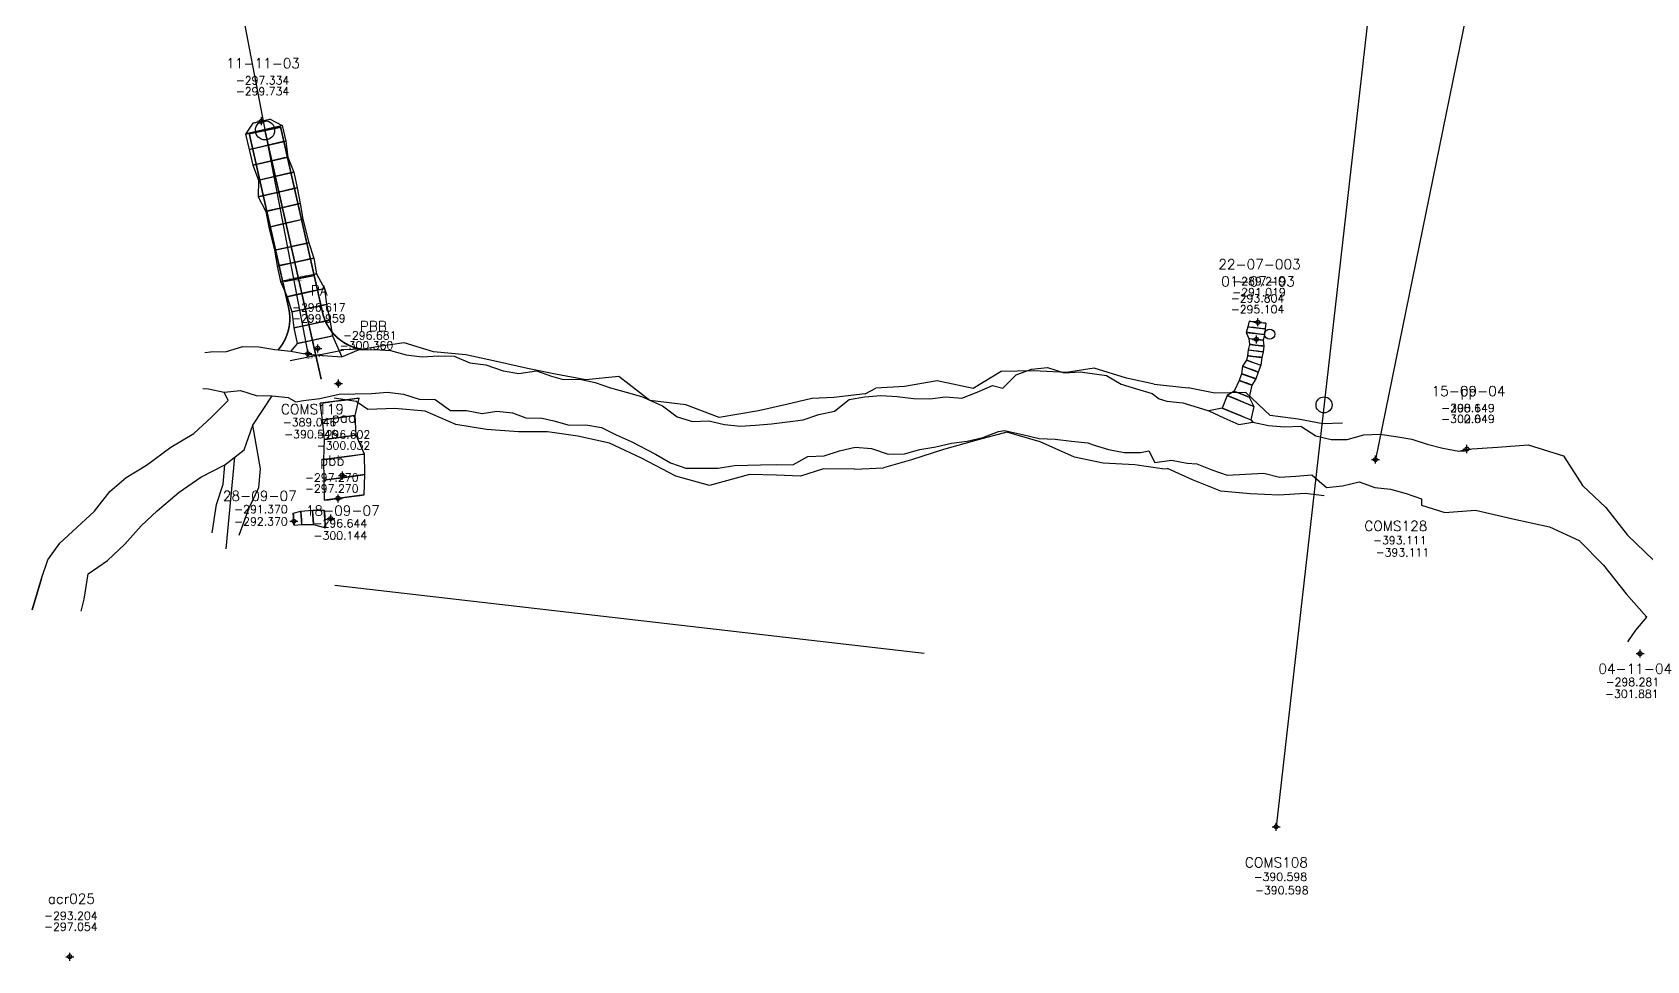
# Model space of a CAD drawing. Extents: x 9357 to 21428, y 9501 to 100038.
# Drawn here: x 12145.5 to 12347.2, y 9588.6 to 9704.6 of the extents above; entities that cross this region are included whole.
import ezdxf
from ezdxf.enums import TextEntityAlignment as Align

# ---------------------------------------------------------------- set-up
doc = ezdxf.new("R2010")
doc.units = 0
doc.header["$LTSCALE"] = 1.25
doc.header["$MEASUREMENT"] = 0
doc.header["$PDMODE"] = 34
doc.header["$PDSIZE"] = 0.5
doc.linetypes.add('CENTER', pattern=[2, 1.25, -0.25, 0.25, -0.25])
doc.linetypes.add('DASHED', pattern=[0.75, 0.5, -0.25])
doc.layers.get('0').update_dxf_attribs({"linetype": 'CONTINUOUS'})
for name, color, linetype in [('ABAJO', 7, 'CONTINUOUS'), ('ARRIBA', 7, 'CONTINUOUS'), ('CP-320-6266-SEC', 6, 'CONTINUOUS'), ('CP-320-6266-W-SCR', 7, 'CONTINUOUS'), ('F-320-6177-E-FIC', 7, 'CONTINUOUS'), ('F-320-6177-W-SCR', 7, 'CONTINUOUS'), ('PROY', 3, 'CONTINUOUS'), ('R-320-6146-SW--FIC', 7, 'CONTINUOUS'), ('RBM108', 7, 'CONTINUOUS'), ('RBM119', 5, 'CONTINUOUS'), ('RBM128', 7, 'CONTINUOUS'), ('reb-330-scr-14-09-05', 51, 'CONTINUOUS'), ('SEC', 7, 'CONTINUOUS'), ('XC-320-6381-FIC', 7, 'CONTINUOUS'), ('XC-320-6381-MED', 4, 'CONTINUOUS'), ('XC-320-6381-W-SCR', 7, 'CONTINUOUS'), ('XC-320-6381-W-SEC', 7, 'CONTINUOUS'), ('XC-330-6387-SW-SCR', 7, 'CONTINUOUS')]:
    doc.layers.add(name, color=color, linetype=linetype)
doc.styles.add('ROMAND', font='romand.shx')
doc.styles.add('ROMANS', font='romans')

# ---------------------------------------------------------------- blocks, each defined once
blk = doc.blocks.new('F2')
blk.add_point((0, 0))
at = {"style": 'ROMAND'}
for tag, height, p in [('NOMBRE', 1.25, (0.2, 6.62)), ('CIELO', 1, (0.14, 4.62)), ('PISO', 1, (0.14, 3.25))]:
    blk.add_attdef(tag, text='', height=height, dxfattribs=at).set_placement(p, align=Align.CENTER)
at = {"style": 'ROMANS', "flags": 1}
for tag, p in [('MINA', (-0.07, -3.26)), ('LOCALIZACION', (-0.07, -4.93)), ('ESTRUCTURA', (-0.07, -6.62)), ('NIVEL', (-0.07, -8.29)), ('OBRA', (-0.07, -10.12)), ('FECHA', (-0.07, -11.79)), ('ATRAS', (-0.07, -13.48)), ('TOPOGRAFO', (2.67, -15.3))]:
    blk.add_attdef(tag, text='', height=1.25, dxfattribs=at).set_placement(p, align=Align.CENTER)

msp = doc.modelspace()

# ---------------------------------------------------------------- linework, layer by layer
at = {"color": 1, "elevation": -296.66}
msp.add_lwpolyline([(12170.75, 9651.48), (12169.68, 9640.03)], dxfattribs=at)
at = {"color": 4}
msp.add_lwpolyline([(12256.94, 9626.99), (12183.29, 9635.48)], dxfattribs=at)
at = {"layer": 'ABAJO', "color": 4}
for points in [[(12182.02, 9646.12, -300.14), (12181.98, 9648.63, -300.11), (12181.93, 9651.2, -300.09), (12182, 9653.7, -300.06), (12181.76, 9656.15, -300.23), (12181.48, 9658.23, -300.3)], [(12186.97, 9646.79, -300.14), (12187.03, 9649.32, -300.11), (12186.99, 9651.89, -300.09), (12185.96, 9654.24, -300.06), (12185.83, 9656.7, -300.23), (12186.34, 9658.89, -300.3)], [(12178.11, 9644.49, -292.37), (12179.04, 9644.76, -293.06), (12180.5, 9644.87, -295.12), (12181.97, 9644.88, -296.48)], [(12178.22, 9643, -292.37), (12179.17, 9643.07, -293.06), (12180.64, 9643.07, -295.12), (12182.13, 9642.68, -296.48)]]:
    msp.add_polyline3d(points, dxfattribs=at)
at = {"layer": 'ARRIBA', "color": 4}
for points in [[(12182.02, 9646.12, -296.64), (12181.98, 9648.63, -296.41), (12181.93, 9651.2, -296.59), (12182, 9653.7, -296.16), (12181.76, 9656.15, -296.83), (12181.48, 9658.23, -296.8)], [(12186.97, 9646.79, -296.64), (12187.03, 9649.32, -296.41), (12186.99, 9651.89, -296.59), (12185.96, 9654.24, -296.16), (12185.83, 9656.7, -296.83), (12186.34, 9658.89, -296.8)], [(12178.11, 9644.49, -291.37), (12179.04, 9644.76, -291.46), (12180.5, 9644.87, -293.02), (12181.97, 9644.88, -294.18)], [(12178.22, 9643, -291.37), (12179.17, 9643.07, -291.46), (12180.64, 9643.07, -293.02), (12182.13, 9642.68, -294.18)]]:
    msp.add_polyline3d(points, dxfattribs=at)
at = {"layer": 'CP-320-6266-SEC'}
for points in [[(12297.54, 9668.48, -291.02), (12299.62, 9668.24, -291.02), (12299.62, 9668.24, -289.98), (12299.42, 9668.26, -289.45), (12298.84, 9668.33, -289.22), (12298.32, 9668.39, -289.22), (12297.75, 9668.46, -289.45), (12297.54, 9668.48, -289.98), (12297.54, 9668.48, -291.02)], [(12297.17, 9667.08, -292.71), (12299.46, 9666.81, -292.71), (12299.46, 9666.81, -291.61), (12299.23, 9666.84, -291.05), (12298.6, 9666.91, -290.81), (12298.03, 9666.98, -290.81), (12297.4, 9667.06, -291.05), (12297.17, 9667.08, -291.61), (12297.17, 9667.08, -292.71)], [(12297.36, 9667.78, -291.92), (12299.54, 9667.52, -291.92), (12299.54, 9667.52, -290.81), (12299.32, 9667.55, -290.26), (12298.72, 9667.62, -290.02), (12298.17, 9667.69, -290.02), (12297.57, 9667.76, -290.26), (12297.36, 9667.78, -290.81), (12297.36, 9667.78, -291.92)], [(12297.48, 9666.32, -293.51), (12299.27, 9666.11, -293.51), (12299.27, 9666.11, -292.41), (12299.09, 9666.13, -291.85), (12298.6, 9666.19, -291.61), (12298.15, 9666.24, -291.61), (12297.66, 9666.3, -291.85), (12297.48, 9666.32, -292.41), (12297.48, 9666.32, -293.51)], [(12297.33, 9664.17, -296), (12299.12, 9663.96, -296), (12299.12, 9663.96, -294.84), (12298.94, 9663.98, -294.25), (12298.45, 9664.04, -294), (12298, 9664.09, -294), (12297.51, 9664.15, -294.25), (12297.33, 9664.17, -294.84), (12297.33, 9664.17, -296)], [(12297.41, 9664.89, -295.1), (12299.3, 9664.66, -295.1), (12299.3, 9664.66, -294.29), (12299.11, 9664.68, -293.88), (12298.59, 9664.75, -293.7), (12298.12, 9664.8, -293.7), (12297.6, 9664.86, -293.88), (12297.41, 9664.89, -294.29), (12297.41, 9664.89, -295.1)], [(12297.6, 9665.59, -294.4), (12299.39, 9665.37, -294.4), (12299.39, 9665.37, -293.48), (12299.21, 9665.4, -293.01), (12298.72, 9665.45, -292.8), (12298.27, 9665.51, -292.8), (12297.78, 9665.57, -293.01), (12297.6, 9665.59, -293.48), (12297.6, 9665.59, -294.4)], [(12296.58, 9661.93, -297.21), (12298.37, 9661.29, -297.21), (12298.37, 9661.29, -295.35), (12298.19, 9661.35, -294.41), (12297.7, 9661.53, -294.01), (12297.25, 9661.69, -294.01), (12296.76, 9661.87, -294.41), (12296.58, 9661.93, -295.35), (12296.58, 9661.93, -297.21)], [(12296.7, 9662.85, -296.76), (12298.68, 9662.13, -296.76), (12298.68, 9662.13, -294.91), (12298.48, 9662.2, -293.97), (12297.94, 9662.4, -293.56), (12297.44, 9662.58, -293.56), (12296.9, 9662.77, -293.97), (12296.7, 9662.85, -294.91), (12296.7, 9662.85, -296.76)], [(12297.19, 9663.62, -296.32), (12298.98, 9662.98, -296.32), (12298.98, 9662.98, -294.75), (12298.8, 9663.04, -293.96), (12298.31, 9663.22, -293.62), (12297.86, 9663.38, -293.62), (12297.37, 9663.56, -293.96), (12297.19, 9663.62, -294.75), (12297.19, 9663.62, -296.32)], [(12296.28, 9661.09, -297.85), (12297.88, 9660.51, -297.85), (12297.88, 9660.51, -295.93), (12297.72, 9660.57, -294.96), (12297.28, 9660.73, -294.55), (12296.88, 9660.87, -294.55), (12296.44, 9661.03, -294.96), (12296.28, 9661.09, -295.93), (12296.28, 9661.09, -297.85)], [(12294.79, 9659.2, -300.69), (12298.12, 9657.83, -300.69), (12298.12, 9657.83, -298.66), (12297.78, 9657.96, -297.63), (12296.87, 9658.34, -297.19), (12296.04, 9658.69, -297.19), (12295.12, 9659.06, -297.63), (12294.79, 9659.2, -298.66), (12294.79, 9659.2, -300.69)], [(12295.67, 9659.75, -298.25), (12297.52, 9658.99, -298.25), (12297.52, 9658.99, -297.09), (12297.33, 9659.06, -296.5), (12296.82, 9659.27, -296.25), (12296.36, 9659.47, -296.25), (12295.85, 9659.68, -296.5), (12295.67, 9659.75, -297.09), (12295.67, 9659.75, -298.25)], [(12294.15, 9657.64, -301.46), (12297.75, 9656.15, -301.46), (12297.75, 9656.15, -299.43), (12297.39, 9656.3, -298.4), (12296.4, 9656.71, -297.96), (12295.5, 9657.08, -297.96), (12294.51, 9657.49, -298.4), (12294.15, 9657.64, -299.43), (12294.15, 9657.64, -301.46)]]:
    msp.add_polyline3d(points, dxfattribs=at)
msp.add_circle((12300.1, 9666.87), 0.633, dxfattribs=at)
at = {"layer": 'CP-320-6266-W-SCR'}
for points in [[(12297.54, 9668.48, -289.22), (12297.36, 9667.78, -290.02), (12297.17, 9667.08, -290.81), (12297.48, 9666.32, -291.61), (12297.6, 9665.59, -292.8), (12297.41, 9664.89, -293.7), (12297.33, 9664.17, -294)], [(12297.54, 9668.48, -291.02), (12297.36, 9667.78, -291.92), (12297.17, 9667.08, -292.71), (12297.48, 9666.32, -293.51), (12297.6, 9665.59, -294.4), (12297.41, 9664.89, -295.1), (12297.33, 9664.17, -296)], [(12299.62, 9668.24, -289.22), (12299.54, 9667.52, -290.02), (12299.46, 9666.81, -290.81), (12299.27, 9666.11, -291.61), (12299.39, 9665.37, -292.8), (12299.3, 9664.66, -293.7), (12299.12, 9663.96, -294)], [(12299.62, 9668.24, -291.02), (12299.54, 9667.52, -291.92), (12299.46, 9666.81, -292.71), (12299.27, 9666.11, -293.51), (12299.39, 9665.37, -294.4), (12299.3, 9664.66, -295.1), (12299.12, 9663.96, -296)], [(12297.33, 9664.17, -296), (12297.19, 9663.62, -296.32), (12296.7, 9662.85, -296.76), (12296.58, 9661.93, -297.21), (12296.28, 9661.09, -297.85)], [(12297.33, 9664.17, -294), (12297.19, 9663.62, -293.62), (12296.7, 9662.85, -293.56), (12296.58, 9661.93, -294.01), (12296.28, 9661.09, -294.55)], [(12299.12, 9663.96, -296), (12298.98, 9662.98, -296.32), (12298.68, 9662.13, -296.76), (12298.37, 9661.29, -297.21), (12297.88, 9660.51, -297.85)], [(12299.12, 9663.96, -294), (12298.98, 9662.98, -293.62), (12298.68, 9662.13, -293.56), (12298.37, 9661.29, -294.01), (12297.88, 9660.51, -294.55)], [(12296.28, 9661.09, -294.55), (12295.67, 9659.75, -296.25), (12294.79, 9659.2, -297.19), (12294.15, 9657.64, -297.96), (12292.51, 9657.27, -297.73)], [(12296.28, 9661.09, -297.85), (12295.67, 9659.75, -298.25), (12294.79, 9659.2, -300.69), (12294.15, 9657.64, -301.46), (12292.51, 9657.27, -301.53)], [(12297.88, 9660.51, -294.55), (12297.52, 9658.99, -296.25), (12298.12, 9657.83, -297.19), (12297.75, 9656.15, -297.96), (12298, 9655.87, -297.23)], [(12297.88, 9660.51, -297.85), (12297.52, 9658.99, -298.25), (12298.12, 9657.83, -300.69), (12297.75, 9656.15, -301.46), (12298, 9655.87, -301.43)]]:
    msp.add_polyline3d(points, dxfattribs=at)
at = {"layer": 'F-320-6177-W-SCR'}
for points in [[(12167.07, 9664.58, -300.81), (12167.77, 9664.64, -300.7), (12169.78, 9664.72, -300.67), (12171.82, 9665.31, -300.35), (12173.82, 9665.29, -300.22), (12175.81, 9664.97, -300.2), (12177.8, 9664.75, -300.17)], [(12167.07, 9664.58, -297.01), (12167.77, 9664.64, -297), (12169.78, 9664.72, -296.97), (12171.82, 9665.31, -296.95), (12173.82, 9665.29, -296.92), (12175.81, 9664.97, -296.7), (12177.8, 9664.75, -296.77)], [(12177.8, 9664.75, -300.17), (12177.8, 9664.75, -300.17), (12179.82, 9664.36, -299.93), (12181.81, 9664.22, -300.15)], [(12177.8, 9664.75, -296.77), (12177.8, 9664.75, -296.77), (12179.82, 9664.36, -296.63), (12181.81, 9664.22, -296.61)], [(12181.81, 9664.22, -296.61), (12184.19, 9664.05, -296.47), (12186.26, 9664.9, -296.69), (12188.27, 9664.95, -296.71), (12190.26, 9664.81, -296.93), (12192.23, 9664.27, -296.95), (12194.21, 9664.02, -296.78), (12196.23, 9664.18, -297), (12198.23, 9664.13, -296.82), (12200.18, 9663.29, -296.94), (12202.16, 9663.05, -297.06)], [(12181.81, 9664.22, -300.15), (12184.19, 9664.05, -300.17), (12186.26, 9664.9, -300.19), (12188.27, 9664.95, -300.21), (12190.26, 9664.81, -300.33), (12192.23, 9664.27, -300.35), (12194.21, 9664.02, -300.38), (12196.23, 9664.18, -300.3), (12198.23, 9664.13, -300.42), (12200.18, 9663.29, -300.54), (12202.16, 9663.05, -300.66)], [(12202.16, 9663.05, -300.66), (12204.32, 9662.27, -300.55), (12206.29, 9661.95, -300.53)], [(12202.16, 9663.05, -297.06), (12204.32, 9662.27, -296.55), (12206.29, 9661.95, -296.83)], [(12206.29, 9661.95, -296.83), (12208.48, 9662.27, -297.71), (12210.39, 9661.63, -296.59), (12211.83, 9661.2, -296.97), (12213.89, 9661.25, -297.06), (12215.84, 9660.81, -297.04), (12217.75, 9660.18, -297.12), (12219.68, 9659.64, -297.1), (12221.61, 9659.1, -297.08)], [(12206.29, 9661.95, -300.53), (12208.48, 9662.27, -300.71), (12210.39, 9661.63, -300.69), (12211.83, 9661.2, -300.67), (12213.89, 9661.25, -300.66), (12215.84, 9660.81, -300.64), (12217.75, 9660.18, -300.62), (12219.68, 9659.64, -300.6), (12221.61, 9659.1, -300.58)], [(12266.76, 9660.14, -301.19), (12268.41, 9661.77, -301.34), (12270.34, 9662.49, -301.29), (12272.33, 9662.71, -301.25), (12274.41, 9662.03, -301.3), (12276.41, 9662.15, -301.26)], [(12266.76, 9660.14, -296.89), (12268.41, 9661.77, -296.64), (12270.34, 9662.49, -296.79), (12272.33, 9662.71, -297.25), (12274.41, 9662.03, -296.9), (12276.41, 9662.15, -297.83)], [(12276.41, 9662.15, -297.83), (12279.72, 9661.69, -297.21), (12281.55, 9660.62, -297.25), (12283.48, 9660.04, -297.68), (12285.4, 9659.46, -297.61), (12286.29, 9658.78, -297.73), (12287.25, 9658.49, -297.84), (12289.25, 9658.3, -297.98), (12291.17, 9657.72, -298.11)], [(12276.41, 9662.15, -301.26), (12279.72, 9661.69, -301.31), (12281.55, 9660.62, -301.35), (12283.48, 9660.04, -301.48), (12285.4, 9659.46, -301.61), (12286.29, 9658.78, -301.63), (12287.25, 9658.49, -301.74), (12289.25, 9658.3, -301.68), (12291.17, 9657.72, -301.71)], [(12166.8, 9660.09, -297.01), (12167.5, 9660.05, -297), (12169.48, 9659.63, -296.97), (12171.5, 9659.82, -296.95), (12173.46, 9659.2, -296.92), (12175.47, 9659.18, -296.7), (12177.46, 9658.96, -296.77), (12178.42, 9658.41, -296.66)], [(12166.8, 9660.09, -300.81), (12167.5, 9660.05, -300.7), (12169.48, 9659.63, -300.67), (12171.5, 9659.82, -300.35), (12173.46, 9659.2, -300.22), (12175.47, 9659.18, -300.2), (12177.46, 9658.96, -300.17), (12178.42, 9658.41, -300.16)], [(12233.98, 9655.38, -297.53), (12235.86, 9655.51, -297.42), (12237.86, 9655.66, -297.59), (12239.84, 9655.91, -297.57), (12241.83, 9656.16, -297.35), (12243.76, 9656.81, -297.83), (12245.72, 9657.26, -297.71), (12247.55, 9658.7, -297.49), (12249.53, 9659.05, -297.67), (12251.52, 9659.2, -297.75), (12253.56, 9659.06, -297.42), (12255.6, 9658.81, -297.4), (12257.62, 9658.77, -297.68), (12259.61, 9659.02, -297.06), (12261.64, 9658.87, -297.34), (12263.56, 9659.62, -297.02), (12265.47, 9660.47, -296.4), (12266.76, 9660.14, -296.89)], [(12233.98, 9655.38, -300.63), (12235.86, 9655.51, -301.12), (12237.86, 9655.66, -301.19), (12239.84, 9655.91, -301.17), (12241.83, 9656.16, -301.05), (12243.76, 9656.81, -301.03), (12245.72, 9657.26, -301.01), (12247.55, 9658.7, -300.99), (12249.53, 9659.05, -300.87), (12251.52, 9659.2, -300.85), (12253.56, 9659.06, -300.82), (12255.6, 9658.81, -300.8), (12257.62, 9658.77, -300.68), (12259.61, 9659.02, -300.76), (12261.64, 9658.87, -300.74), (12263.56, 9659.62, -300.72), (12265.47, 9660.47, -300.7), (12266.76, 9660.14, -301.19)], [(12178.42, 9658.41, -296.66), (12179.4, 9658.58, -296.63), (12181.42, 9658.83, -296.61)], [(12178.42, 9658.41, -300.16), (12179.4, 9658.58, -299.93), (12181.42, 9658.83, -300.15)], [(12181.42, 9658.83, -296.61), (12183.85, 9659.36, -296.47), (12185.86, 9659.41, -296.69), (12187.87, 9659.47, -296.71), (12189.89, 9659.62, -296.93), (12191.87, 9659.38, -296.95), (12193.83, 9658.74, -296.78), (12195.83, 9658.69, -297), (12197.74, 9657.35, -296.82), (12199.74, 9657.31, -296.94), (12201.72, 9656.96, -297.06)], [(12181.42, 9658.83, -300.15), (12183.85, 9659.36, -300.17), (12185.86, 9659.41, -300.19), (12187.87, 9659.47, -300.21), (12189.89, 9659.62, -300.33), (12191.87, 9659.38, -300.35), (12193.83, 9658.74, -300.38), (12195.83, 9658.69, -300.3), (12197.74, 9657.35, -300.42), (12199.74, 9657.31, -300.54), (12201.72, 9656.96, -300.66)], [(12221.61, 9659.1, -300.58), (12224.25, 9657.93, -300.84), (12226.07, 9656.55, -300.72), (12228, 9655.96, -300.7), (12230.04, 9656.06, -300.67), (12231.99, 9655.58, -300.65), (12233.98, 9655.38, -300.63)], [(12221.61, 9659.1, -297.08), (12224.25, 9657.93, -296.94), (12226.07, 9656.55, -297.02), (12228, 9655.96, -296.9), (12230.04, 9656.06, -296.77), (12231.99, 9655.58, -297.05), (12233.98, 9655.38, -297.53)], [(12201.72, 9656.96, -300.66), (12203.52, 9657.23, -300.55), (12205.51, 9657.02, -300.53)], [(12201.72, 9656.96, -297.06), (12203.52, 9657.23, -296.55), (12205.51, 9657.02, -296.83)], [(12205.51, 9657.02, -300.53), (12207.16, 9656.41, -300.71), (12209.2, 9656.36, -300.69), (12210.66, 9656.03, -300.67), (12212.59, 9655.5, -300.66), (12214.65, 9655.54, -300.64), (12216.63, 9655.2, -300.62), (12218.47, 9654.28, -300.6), (12220.33, 9653.45, -300.58)], [(12205.51, 9657.02, -296.83), (12207.16, 9656.41, -297.71), (12209.2, 9656.36, -296.59), (12210.66, 9656.03, -296.97), (12212.59, 9655.5, -297.06), (12214.65, 9655.54, -297.04), (12216.63, 9655.2, -297.12), (12218.47, 9654.28, -297.1), (12220.33, 9653.45, -297.08)], [(12291.17, 9657.72, -298.11), (12292.51, 9657.27, -297.73), (12294.37, 9656.43, -297.03), (12296.23, 9655.6, -297.13)], [(12291.17, 9657.72, -301.71), (12292.51, 9657.27, -301.53), (12294.37, 9656.43, -301.43), (12296.23, 9655.6, -301.33)], [(12296.23, 9655.6, -297.13), (12298, 9655.87, -297.23), (12299.97, 9655.47, -297.27), (12301.96, 9655.28, -297.31), (12303.98, 9655.38, -297.45), (12305.87, 9654.18, -297.63)], [(12296.23, 9655.6, -301.33), (12298, 9655.87, -301.43), (12299.97, 9655.47, -301.47), (12301.96, 9655.28, -301.51), (12303.98, 9655.38, -301.55), (12305.87, 9654.18, -301.59)], [(12233.25, 9650.44, -300.63), (12236.49, 9650.55, -301.12), (12238.5, 9650.6, -301.19), (12240.52, 9650.55, -301.17), (12242.41, 9651.6, -301.05), (12244.42, 9651.65, -301.03), (12246.35, 9652.3, -301.01), (12248.31, 9652.75, -300.99), (12250.34, 9652.6, -300.87), (12252.45, 9651.86, -300.85), (12254.46, 9651.91, -300.82), (12256.41, 9652.46, -300.8), (12258.38, 9652.81, -300.68), (12260.34, 9653.26, -300.76), (12262.32, 9653.51, -300.74), (12264.28, 9653.96, -300.72), (12266.2, 9654.71, -300.7), (12266.98, 9654.85, -301.19)], [(12233.25, 9650.44, -297.53), (12236.49, 9650.55, -297.42), (12238.5, 9650.6, -297.59), (12240.52, 9650.55, -297.57), (12242.41, 9651.6, -297.35), (12244.42, 9651.65, -297.83), (12246.35, 9652.3, -297.71), (12248.31, 9652.75, -297.49), (12250.34, 9652.6, -297.67), (12252.45, 9651.86, -297.75), (12254.46, 9651.91, -297.42), (12256.41, 9652.46, -297.4), (12258.38, 9652.81, -297.68), (12260.34, 9653.26, -297.06), (12262.32, 9653.51, -297.34), (12264.28, 9653.96, -297.02), (12266.2, 9654.71, -296.4), (12266.98, 9654.85, -296.89)], [(12266.98, 9654.85, -301.19), (12269.23, 9654.32, -301.34), (12271.29, 9653.84, -301.29), (12273.31, 9653.76, -301.25), (12275.36, 9653.49, -301.3), (12277.39, 9653.31, -301.26)], [(12266.98, 9654.85, -296.89), (12269.23, 9654.32, -296.64), (12271.29, 9653.84, -296.79), (12273.31, 9653.76, -297.25), (12275.36, 9653.49, -296.9), (12277.39, 9653.31, -297.83)], [(12305.87, 9654.18, -297.63), (12307.78, 9653.69, -297.44), (12309.79, 9653.69, -297.58), (12311.86, 9654.29, -297.72), (12313.88, 9654.39, -298.06), (12315.86, 9654.09, -297.4)], [(12305.87, 9654.18, -301.49), (12307.78, 9653.69, -301.64), (12309.79, 9653.69, -301.78), (12311.86, 9654.29, -301.82), (12313.88, 9654.39, -301.86), (12315.86, 9654.09, -301.9)], [(12315.86, 9654.09, -297.4), (12317.85, 9653.75, -297.14), (12319.79, 9653.14, -297.87), (12321.75, 9652.64, -297.6), (12323.72, 9652.23, -298.23), (12324.72, 9652.5, -298.16)], [(12315.86, 9654.09, -301.9), (12317.85, 9653.75, -301.04), (12319.79, 9653.14, -301.77), (12321.75, 9652.64, -301.5), (12323.72, 9652.23, -302.13), (12324.72, 9652.5, -302.06)], [(12220.33, 9653.45, -300.58), (12223.36, 9651.89, -300.84), (12225.22, 9650.81, -300.72), (12227.14, 9650.12, -300.7), (12229.17, 9650.13, -300.67), (12231.19, 9650.13, -300.65), (12233.25, 9650.44, -300.63)], [(12220.33, 9653.45, -297.08), (12223.36, 9651.89, -296.94), (12225.22, 9650.81, -297.02), (12227.14, 9650.12, -296.9), (12229.17, 9650.13, -296.77), (12231.19, 9650.13, -297.05), (12233.25, 9650.44, -297.53)], [(12277.39, 9653.31, -297.83), (12278.03, 9653.05, -297.21), (12279.96, 9652.47, -297.25), (12281.92, 9652.09, -297.68), (12283.96, 9652.1, -297.61), (12285.02, 9652.3, -297.73), (12285.75, 9650.83, -297.84), (12287.85, 9651.13, -297.98), (12289.81, 9650.75, -298.11)], [(12277.39, 9653.31, -301.26), (12278.03, 9653.05, -301.31), (12279.96, 9652.47, -301.35), (12281.92, 9652.09, -301.48), (12283.96, 9652.1, -301.61), (12285.02, 9652.3, -301.63), (12285.75, 9650.83, -301.74), (12287.85, 9651.13, -301.68), (12289.81, 9650.75, -301.71)], [(12324.74, 9652.52, -298.15), (12328.58, 9652.77, -298.54), (12332.39, 9653.04, -298.13), (12336.8, 9651.67, -298.01), (12339.19, 9647.95, -297.99), (12342.09, 9645.23, -298.08), (12344.81, 9641.76, -298.56), (12348.04, 9638.65, -297.74), (12350.97, 9636.16, -298.63)], [(12324.74, 9652.52, -302.05), (12328.58, 9652.77, -302.04), (12332.39, 9653.04, -302.03), (12336.8, 9651.67, -302.01), (12339.19, 9647.95, -301.79), (12342.09, 9645.23, -301.78), (12344.81, 9641.76, -301.66), (12348.04, 9638.65, -301.74), (12350.97, 9636.16, -301.83)], [(12289.81, 9650.75, -298.11), (12290.99, 9650.65, -297.73), (12292.87, 9649.91, -297.03), (12294.77, 9649.26, -297.13)], [(12289.81, 9650.75, -301.71), (12290.99, 9650.65, -301.53), (12292.87, 9649.91, -301.43), (12294.77, 9649.26, -301.33)], [(12294.77, 9649.26, -301.33), (12299.37, 9649.5, -301.47), (12301.33, 9649.01, -301.51), (12303.35, 9649.11, -301.55), (12305.38, 9649.31, -301.59)], [(12294.77, 9649.26, -297.13), (12299.37, 9649.5, -297.27), (12301.33, 9649.01, -297.31), (12303.35, 9649.11, -297.45), (12305.38, 9649.31, -297.63)], [(12305.38, 9649.31, -297.63), (12307.19, 9647.72, -297.44), (12309.22, 9647.92, -297.58), (12311.28, 9648.42, -297.72), (12313.22, 9647.72, -298.06), (12315.21, 9647.52, -297.4)], [(12305.38, 9649.31, -301.49), (12307.19, 9647.72, -301.64), (12309.22, 9647.92, -301.78), (12311.28, 9648.42, -301.82), (12313.22, 9647.72, -301.86), (12315.21, 9647.52, -301.9)], [(12315.21, 9647.52, -297.4), (12315.21, 9647.52, -297.4), (12317.14, 9646.98, -297.14), (12319.08, 9646.28, -297.87), (12319.09, 9645.51, -298.15)], [(12315.21, 9647.52, -301.9), (12315.21, 9647.52, -301.9), (12317.14, 9646.98, -302.14), (12319.08, 9646.28, -302.17), (12319.09, 9645.51, -302.05)], [(12319.09, 9645.51, -298.15), (12321.99, 9644.59, -298.54), (12325.8, 9644.86, -298.13), (12330.47, 9643.8, -298.01), (12335.05, 9642.81, -297.99), (12338.77, 9641.1, -298.08), (12341.8, 9638.02, -298.56), (12344.65, 9634.44, -297.74), (12347.21, 9631.49, -298.63)], [(12319.09, 9645.51, -302.05), (12321.99, 9644.59, -302.04), (12325.8, 9644.86, -302.03), (12330.47, 9643.8, -302.01), (12335.05, 9642.81, -301.79), (12338.77, 9641.1, -301.78), (12341.8, 9638.02, -301.66), (12344.65, 9634.44, -301.74), (12347.21, 9631.49, -301.83)], [(12344.85, 9628.41, -301.88), (12345.83, 9629.87, -301.96), (12347.21, 9631.49, -301.83), (12347.03, 9631.69, -302.14)], [(12344.85, 9628.41, -298.28), (12345.83, 9629.87, -298.26), (12347.21, 9631.49, -298.63), (12347.21, 9631.49, -298.63)]]:
    msp.add_polyline3d(points, dxfattribs=at)
at = {"layer": 'PROY', "color": 3, "linetype": 'DASHED', "const_width": 0.2, "elevation": -389.05}
msp.add_lwpolyline([(12172.61, 9691.92), (12176.53, 9692.73)], dxfattribs=at)
at = {"layer": 'PROY', "color": 1, "linetype": 'CENTER', "const_width": 0.2, "elevation": -296.61}
msp.add_lwpolyline([(12181.6, 9661.23), (12174.57, 9692.31)], dxfattribs=at)
at = {"layer": 'PROY', "linetype": 'DASHED', "const_width": 0.2, "elevation": -296.61}
for points in [[(12181.72, 9669.77), (12176.52, 9692.75)], [(12177.55, 9670.06), (12172.62, 9691.87)]]:
    msp.add_lwpolyline(points, dxfattribs=at)
at = {"layer": 'PROY', "linetype": 'DASHED', "const_width": 0.2}
for points in [[(12176.21, 9664.89, 0.234765), (12177.55, 9670.06, 0.234765)], [(12181.72, 9669.77, 0.321647), (12186.8, 9664.96)]]:
    msp.add_lwpolyline(points, format="xyb", dxfattribs=at)
at = {"layer": 'PROY', "color": 1}
msp.add_circle((12174.58, 9692.33, -389.05), 1.2, dxfattribs=at)
at = {"layer": 'PROY'}
msp.add_circle((12306.89, 9658.03, -390.6), 1, dxfattribs=at)
at = {"layer": 'R-320-6146-SW--FIC'}
msp.add_polyline3d([(12315.86, 9654.09, -301.9), (12317.85, 9653.75, -302.14), (12319.79, 9653.14, -302.17), (12321.75, 9652.64, -302.2), (12323.72, 9652.23, -302.13), (12324.57, 9652.31, -302.1)], dxfattribs=at)
at = {"layer": 'RBM108'}
msp.add_polyline3d([(12325.92, 9825.46, -10.4), (12300.91, 9605.32, -390.6)], dxfattribs=at)
at = {"layer": 'RBM119'}
msp.add_polyline3d([(12157.45, 9781.56, -10.04), (12179.93, 9664.45, -389.05)], dxfattribs=at)
at = {"layer": 'RBM128'}
msp.add_polyline3d([(12344.44, 9803.73, -10.43), (12313.32, 9651.2, -393.11)], dxfattribs=at)
at = {"layer": 'reb-330-scr-14-09-05', "elevation": -301.47}
msp.add_lwpolyline([(12249.57, 9659.41), (12250.9, 9660.1)], dxfattribs=at)
at = {"layer": 'reb-330-scr-14-09-05'}
for points in [[(12249.57, 9659.41, -297.77), (12245.63, 9658.96, -297.49), (12242.88, 9658.84, -296.14), (12239.74, 9658.08, -293.88), (12236.24, 9657.27, -293.81), (12231.33, 9656.45, -294.22), (12227.17, 9658.05, -295.53), (12222.65, 9658.6, -296.65), (12218.79, 9661.57, -297.26), (12214.66, 9661.15, -297.08), (12210.88, 9661.89, -296.71), (12207.36, 9662.59, -296.84), (12203.48, 9663.45, -296.96), (12199.65, 9664.3, -296.98), (12195.64, 9664.67, -296.8), (12191.95, 9665.8, -296.73), (12188.56, 9665.27, -296.86), (12186.9, 9665, -296.83), (12184.06, 9664.9, -296.68)], [(12249.57, 9659.41, -301.47), (12245.63, 9658.96, -301.39), (12242.88, 9658.84, -301.34), (12239.74, 9658.08, -301.28), (12236.24, 9657.27, -301.21), (12231.33, 9656.45, -301.02), (12227.17, 9658.05, -300.93), (12222.65, 9658.6, -301.15), (12218.79, 9661.57, -301.06), (12214.66, 9661.15, -300.88), (12210.88, 9661.89, -300.81), (12207.36, 9662.59, -300.94), (12203.48, 9663.45, -300.86), (12199.65, 9664.3, -300.78), (12195.64, 9664.67, -300.7), (12191.95, 9665.8, -300.63), (12188.56, 9665.27, -300.56), (12186.9, 9665, -300.33), (12184.06, 9664.9, -300.28)], [(12285.67, 9660.6, -297.65), (12282.22, 9661.38, -297.81), (12278.18, 9662.6, -297.57), (12274.72, 9662.07, -297.14), (12270.58, 9662.28, -296.8), (12266.54, 9662.2, -297.16), (12263.06, 9660.06, -297.52), (12258.55, 9661.03, -297.57), (12254.47, 9660.34, -297.63), (12250.9, 9660.1, -297.6)], [(12285.67, 9660.6, -301.85), (12282.22, 9661.38, -301.81), (12278.18, 9662.6, -301.67), (12274.72, 9662.07, -301.64), (12270.58, 9662.28, -301.6), (12266.54, 9662.2, -301.06), (12263.06, 9660.06, -301.52), (12258.55, 9661.03, -301.57), (12254.47, 9660.34, -301.53), (12250.9, 9660.1, -301.5)], [(12249.57, 9659.41, -297.77), (12250.9, 9660.1, -297.6)], [(12285.67, 9660.6, -301.85), (12289.91, 9660.15, -301.94)], [(12285.67, 9660.6, -297.65), (12289.91, 9660.15, -298.04)], [(12309.22, 9655.76, -297.79), (12306.74, 9655.66, -297.59), (12303.67, 9656.24, -297.5), (12300.17, 9656.72, -297.41), (12297.12, 9659.56, -297.72), (12293.23, 9659.51, -298.13), (12289.91, 9660.15, -298.04)], [(12309.22, 9655.76, -301.79), (12306.74, 9655.66, -301.79), (12303.67, 9656.24, -301.8), (12300.17, 9656.72, -301.71), (12297.12, 9659.56, -301.72), (12293.23, 9659.51, -302.23), (12289.91, 9660.15, -301.94)], [(12248.22, 9650, -297.77), (12244.36, 9650.05, -297.49), (12241.5, 9649.14, -296.14), (12238.49, 9649.27, -293.88), (12235.11, 9649.35, -293.81), (12230.12, 9647.94, -294.22), (12225.9, 9649.14, -295.53), (12221.62, 9651.37, -296.65), (12217.61, 9653.26, -297.26), (12213.66, 9654.12, -297.08), (12209.85, 9654.66, -296.71), (12206.23, 9654.67, -296.84), (12202.26, 9654.94, -296.96), (12198.41, 9655.59, -296.98), (12194.58, 9657.24, -296.8), (12190.78, 9657.58, -296.73), (12187.44, 9657.45, -296.86), (12185.97, 9658.47, -296.83), (12183.2, 9658.87, -296.68)], [(12248.22, 9650, -301.47), (12244.36, 9650.05, -301.39), (12241.5, 9649.14, -301.34), (12238.49, 9649.27, -301.28), (12235.11, 9649.35, -301.21), (12230.12, 9647.94, -301.02), (12225.9, 9649.14, -300.93), (12221.62, 9651.37, -301.15), (12217.61, 9653.26, -301.06), (12213.66, 9654.12, -300.88), (12209.85, 9654.66, -300.81), (12206.23, 9654.67, -300.94), (12202.26, 9654.94, -300.86), (12198.41, 9655.59, -300.78), (12194.58, 9657.24, -300.7), (12190.78, 9657.58, -300.63), (12187.44, 9657.45, -300.56), (12185.97, 9658.47, -300.33), (12183.2, 9658.87, -300.28)], [(12286.68, 9650.05, -297.65), (12283.25, 9650.53, -297.81), (12279.31, 9650.75, -297.57), (12275.72, 9651.52, -297.14), (12271.42, 9653.42, -296.8), (12267.26, 9654.63, -297.16), (12263.66, 9653.68, -297.52), (12259.36, 9652.47, -297.57), (12255.34, 9651.18, -297.63), (12251.85, 9650.15, -297.6)], [(12286.68, 9650.05, -301.85), (12283.25, 9650.53, -301.81), (12279.31, 9650.75, -301.67), (12275.72, 9651.52, -301.64), (12271.42, 9653.42, -301.6), (12267.26, 9654.63, -301.06), (12263.66, 9653.68, -301.52), (12259.36, 9652.47, -301.57), (12255.34, 9651.18, -301.53), (12251.85, 9650.15, -301.5)], [(12248.22, 9650, -301.47), (12251.85, 9650.15, -301.5)], [(12248.22, 9650, -297.77), (12251.85, 9650.15, -297.6)], [(12286.68, 9650.05, -301.85), (12287.34, 9650.07, -301.94)], [(12286.68, 9650.05, -297.65), (12287.34, 9650.07, -298.04)], [(12306.9, 9646.65, -297.79), (12304.52, 9646.94, -297.59), (12301.25, 9646.74, -297.5), (12297.68, 9646.93, -297.41), (12293.99, 9647.25, -297.72), (12290.47, 9648.66, -298.13), (12287.34, 9650.07, -298.04)], [(12306.9, 9646.65, -301.79), (12304.52, 9646.94, -301.79), (12301.25, 9646.74, -301.8), (12297.68, 9646.93, -301.71), (12293.99, 9647.25, -301.72), (12290.47, 9648.66, -302.23), (12287.34, 9650.07, -301.94)]]:
    msp.add_polyline3d(points, dxfattribs=at)
at = {"layer": 'SEC', "color": 4}
for points in [[(12186.34, 9658.89, -300.3), (12181.48, 9658.23, -300.3), (12181.48, 9658.23, -298.27), (12181.97, 9658.3, -297.25), (12183.3, 9658.48, -296.8), (12184.52, 9658.64, -296.8), (12185.85, 9658.83, -297.25), (12186.34, 9658.89, -298.27), (12186.34, 9658.89, -300.3)], [(12185.83, 9656.7, -300.23), (12181.76, 9656.15, -300.23), (12181.76, 9656.15, -298.26), (12182.17, 9656.21, -297.26), (12183.29, 9656.36, -296.83), (12184.3, 9656.5, -296.83), (12185.42, 9656.65, -297.26), (12185.83, 9656.7, -298.26), (12185.83, 9656.7, -300.23)], [(12185.96, 9654.24, -300.06), (12182, 9653.7, -300.06), (12182, 9653.7, -297.79), (12182.39, 9653.75, -296.65), (12183.48, 9653.9, -296.16), (12184.47, 9654.04, -296.16), (12185.56, 9654.19, -296.65), (12185.96, 9654.24, -297.79), (12185.96, 9654.24, -300.06)], [(12186.99, 9651.89, -300.09), (12181.93, 9651.2, -300.09), (12181.93, 9651.2, -298.06), (12182.44, 9651.27, -297.03), (12183.83, 9651.46, -296.59), (12185.09, 9651.63, -296.59), (12186.48, 9651.82, -297.03), (12186.99, 9651.89, -298.06), (12186.99, 9651.89, -300.09)], [(12187.03, 9649.32, -300.11), (12181.98, 9648.63, -300.11), (12181.98, 9648.63, -297.97), (12182.48, 9648.7, -296.88), (12183.87, 9648.89, -296.41), (12185.14, 9649.06, -296.41), (12186.53, 9649.25, -296.88), (12187.03, 9649.32, -297.97), (12187.03, 9649.32, -300.11)], [(12186.97, 9646.79, -300.14), (12182.02, 9646.12, -300.14), (12182.02, 9646.12, -298.11), (12182.51, 9646.19, -297.08), (12183.88, 9646.37, -296.64), (12185.11, 9646.54, -296.64), (12186.48, 9646.73, -297.08), (12186.97, 9646.79, -298.11), (12186.97, 9646.79, -300.14)], [(12178.22, 9643, -292.37), (12178.11, 9644.49, -292.37), (12178.11, 9644.49, -291.79), (12178.12, 9644.34, -291.5), (12178.15, 9643.93, -291.37), (12178.18, 9643.56, -291.37), (12178.21, 9643.15, -291.5), (12178.22, 9643, -291.79), (12178.22, 9643, -292.37)], [(12179.17, 9643.07, -293.06), (12179.04, 9644.76, -293.06), (12179.04, 9644.76, -292.13), (12179.06, 9644.59, -291.66), (12179.09, 9644.13, -291.46), (12179.12, 9643.7, -291.46), (12179.15, 9643.24, -291.66), (12179.17, 9643.07, -292.13), (12179.17, 9643.07, -293.06)], [(12180.64, 9643.07, -295.12), (12180.5, 9644.87, -295.12), (12180.5, 9644.87, -293.9), (12180.52, 9644.69, -293.28), (12180.55, 9644.2, -293.02), (12180.59, 9643.75, -293.02), (12180.62, 9643.25, -293.28), (12180.64, 9643.07, -293.9), (12180.64, 9643.07, -295.12)], [(12182.13, 9642.68, -296.48), (12181.97, 9644.88, -296.48), (12181.97, 9644.88, -295.15), (12181.99, 9644.66, -294.47), (12182.03, 9644.05, -294.18), (12182.07, 9643.51, -294.18), (12182.12, 9642.9, -294.47), (12182.13, 9642.68, -295.15), (12182.13, 9642.68, -296.48)]]:
    msp.add_polyline3d(points, dxfattribs=at)
at = {"layer": 'XC-320-6381-MED'}
for points in [[(12177.03, 9673.46), (12180.7, 9674.19)], [(12177.73, 9663.57), (12184.43, 9664.9)]]:
    msp.add_lwpolyline(points, dxfattribs=at)
at = {"layer": 'XC-320-6381-W-SCR'}
for points in [[(12173.05, 9693.22, -297.33), (12172.13, 9691.87, -296.41), (12172.58, 9689.93, -296.37), (12173.04, 9687.98, -296.22), (12173.78, 9686.1, -295.98), (12173.74, 9684.04, -295.84), (12174.68, 9682.2, -296.49), (12175.04, 9680.23, -296.55), (12175.77, 9677.36, -296.19)], [(12173.05, 9693.22, -299.73), (12172.13, 9691.87, -299.81), (12172.58, 9689.93, -299.77), (12173.04, 9687.98, -299.72), (12173.78, 9686.1, -299.68), (12173.74, 9684.04, -299.84), (12174.68, 9682.2, -299.79), (12175.04, 9680.23, -299.85), (12175.77, 9677.36, -299.69)], [(12175.2, 9693.71, -297.33), (12176.71, 9692.93, -296.41), (12177.16, 9690.99, -296.37), (12177.42, 9688.99, -296.22), (12178.16, 9687.11, -295.98), (12178.61, 9685.17, -295.84), (12178.97, 9683.19, -296.49), (12179.32, 9681.22, -296.55), (12180.07, 9678.28, -296.19)], [(12175.2, 9693.71, -299.73), (12176.71, 9692.93, -299.81), (12177.16, 9690.99, -299.77), (12177.42, 9688.99, -299.72), (12178.16, 9687.11, -299.68), (12178.61, 9685.17, -299.84), (12178.97, 9683.19, -299.79), (12179.32, 9681.22, -299.85), (12180.07, 9678.28, -299.69)], [(12180.07, 9678.28, -299.69), (12180.69, 9676.37, -299.63), (12181.01, 9674.39, -299.58), (12182.02, 9672.56, -299.73), (12182.24, 9670.57, -299.47), (12182.66, 9668.61, -299.52), (12182.99, 9666.64, -299.66)], [(12180.07, 9678.28, -296.19), (12180.69, 9676.37, -296.13), (12181.01, 9674.39, -296.08), (12182.02, 9672.56, -296.23), (12182.24, 9670.57, -295.87), (12182.66, 9668.61, -296.02), (12182.99, 9666.64, -296.16)], [(12175.77, 9677.36, -296.19), (12176.09, 9675.38, -296.13), (12176.51, 9673.43, -296.08), (12177.33, 9671.55, -296.23), (12177.94, 9669.64, -295.87), (12178.17, 9667.65, -296.02), (12178.59, 9665.69, -296.16)], [(12175.77, 9677.36, -299.69), (12176.09, 9675.38, -299.63), (12176.51, 9673.43, -299.58), (12177.33, 9671.55, -299.73), (12177.94, 9669.64, -299.47), (12178.17, 9667.65, -299.52), (12178.59, 9665.69, -299.66)], [(12182.99, 9666.64, -299.66), (12184.19, 9664.05, -300.17)], [(12182.99, 9666.64, -296.16), (12184.19, 9664.05, -296.47)], [(12178.59, 9665.69, -296.16), (12177.8, 9664.75, -296.77)], [(12178.59, 9665.69, -299.66), (12177.8, 9664.75, -300.17)]]:
    msp.add_polyline3d(points, dxfattribs=at)
at = {"layer": 'XC-320-6381-W-SEC'}
for points in [[(12172.13, 9691.87, -299.81), (12176.71, 9692.93, -299.81), (12176.71, 9692.93, -297.84), (12176.25, 9692.83, -296.84), (12174.99, 9692.54, -296.41), (12173.85, 9692.27, -296.41), (12172.59, 9691.98, -296.84), (12172.13, 9691.87, -297.84), (12172.13, 9691.87, -299.81)], [(12173.05, 9693.22, -299.73), (12175.2, 9693.71, -299.73), (12175.2, 9693.71, -298.34), (12174.98, 9693.66, -297.64), (12174.39, 9693.53, -297.33), (12173.86, 9693.4, -297.33), (12173.27, 9693.27, -297.64), (12173.05, 9693.22, -298.34), (12173.05, 9693.22, -299.73)], [(12172.58, 9689.93, -299.77), (12177.16, 9690.99, -299.77), (12177.16, 9690.99, -297.79), (12176.71, 9690.88, -296.79), (12175.45, 9690.59, -296.37), (12174.3, 9690.32, -296.37), (12173.04, 9690.03, -296.79), (12172.58, 9689.93, -297.79), (12172.58, 9689.93, -299.77)], [(12173.04, 9687.98, -299.72), (12177.42, 9688.99, -299.72), (12177.42, 9688.99, -297.69), (12176.98, 9688.89, -296.66), (12175.78, 9688.61, -296.22), (12174.68, 9688.36, -296.22), (12173.47, 9688.08, -296.66), (12173.04, 9687.98, -297.69), (12173.04, 9687.98, -299.72)], [(12173.78, 9686.1, -299.68), (12178.16, 9687.11, -299.68), (12178.16, 9687.11, -297.53), (12177.72, 9687.01, -296.45), (12176.52, 9686.73, -295.98), (12175.42, 9686.48, -295.98), (12174.22, 9686.2, -296.45), (12173.78, 9686.1, -297.53), (12173.78, 9686.1, -299.68)], [(12173.74, 9684.04, -299.84), (12178.61, 9685.17, -299.84), (12178.61, 9685.17, -297.52), (12178.13, 9685.05, -296.34), (12176.79, 9684.74, -295.84), (12175.57, 9684.46, -295.84), (12174.23, 9684.15, -296.34), (12173.74, 9684.04, -297.52), (12173.74, 9684.04, -299.84)], [(12174.68, 9682.2, -299.79), (12178.97, 9683.19, -299.79), (12178.97, 9683.19, -297.88), (12178.54, 9683.1, -296.91), (12177.36, 9682.82, -296.49), (12176.29, 9682.57, -296.49), (12175.11, 9682.3, -296.91), (12174.68, 9682.2, -297.88), (12174.68, 9682.2, -299.79)], [(12175.04, 9680.23, -299.85), (12179.32, 9681.22, -299.85), (12179.32, 9681.22, -297.93), (12178.89, 9681.12, -296.96), (12177.71, 9680.85, -296.55), (12176.64, 9680.6, -296.55), (12175.46, 9680.33, -296.96), (12175.04, 9680.23, -297.93), (12175.04, 9680.23, -299.85)], [(12175.77, 9677.36, -299.69), (12180.07, 9678.28, -299.69), (12180.07, 9678.28, -297.66), (12179.64, 9678.19, -296.63), (12178.46, 9677.93, -296.19), (12177.38, 9677.7, -296.19), (12176.2, 9677.45, -296.63), (12175.77, 9677.36, -297.66), (12175.77, 9677.36, -299.69)], [(12176.09, 9675.38, -299.63), (12180.69, 9676.37, -299.63), (12180.69, 9676.37, -297.6), (12180.23, 9676.27, -296.58), (12178.97, 9676, -296.13), (12177.82, 9675.75, -296.13), (12176.55, 9675.48, -296.58), (12176.09, 9675.38, -297.6), (12176.09, 9675.38, -299.63)], [(12176.51, 9673.43, -299.58), (12181.01, 9674.39, -299.58), (12181.01, 9674.39, -297.55), (12180.56, 9674.3, -296.52), (12179.33, 9674.03, -296.08), (12178.2, 9673.79, -296.08), (12176.96, 9673.52, -296.52), (12176.51, 9673.43, -297.55), (12176.51, 9673.43, -299.58)], [(12177.33, 9671.55, -299.73), (12182.02, 9672.56, -299.73), (12182.02, 9672.56, -297.7), (12181.55, 9672.46, -296.67), (12180.26, 9672.19, -296.23), (12179.09, 9671.93, -296.23), (12177.8, 9671.66, -296.67), (12177.33, 9671.55, -297.7), (12177.33, 9671.55, -299.73)], [(12177.94, 9669.64, -299.47), (12182.24, 9670.57, -299.47), (12182.24, 9670.57, -297.38), (12181.81, 9670.48, -296.33), (12180.63, 9670.22, -295.87), (12179.56, 9669.99, -295.87), (12178.37, 9669.74, -296.33), (12177.94, 9669.64, -297.38), (12177.94, 9669.64, -299.47)], [(12178.17, 9667.65, -299.52), (12182.66, 9668.61, -299.52), (12182.66, 9668.61, -297.49), (12182.22, 9668.52, -296.46), (12180.98, 9668.25, -296.02), (12179.85, 9668.01, -296.02), (12178.62, 9667.74, -296.46), (12178.17, 9667.65, -297.49), (12178.17, 9667.65, -299.52)], [(12178.59, 9665.69, -299.66), (12182.99, 9666.64, -299.66), (12182.99, 9666.64, -297.63), (12182.55, 9666.54, -296.6), (12181.34, 9666.28, -296.16), (12180.24, 9666.05, -296.16), (12179.03, 9665.79, -296.6), (12178.59, 9665.69, -297.63), (12178.59, 9665.69, -299.66)]]:
    msp.add_polyline3d(points, dxfattribs=at)
at = {"layer": 'XC-330-6387-SW-SCR'}
for points in [[(12159.78, 9650.5, -295.67), (12159.78, 9650.5, -295.67), (12162.81, 9652.74, -295.85), (12165.67, 9654.46, -296.21), (12167.87, 9656.51, -296.06), (12169.96, 9658.6, -296.61), (12169.48, 9659.63, -296.97)], [(12159.78, 9650.5, -299.67), (12159.78, 9650.5, -299.67), (12162.81, 9652.74, -299.85), (12165.67, 9654.46, -299.81), (12167.87, 9656.51, -299.76), (12169.96, 9658.6, -299.81), (12169.48, 9659.63, -300.67)], [(12163.31, 9646.68, -299.67), (12163.83, 9647.13, -299.69), (12166.54, 9648.99, -299.85), (12169.55, 9650.56, -299.81), (12171.96, 9652.4, -299.76), (12173.06, 9655.48, -299.81), (12175.47, 9659.18, -300.2)], [(12163.31, 9646.68, -295.67), (12163.83, 9647.13, -295.59), (12166.54, 9648.99, -295.85), (12169.55, 9650.56, -296.21), (12171.96, 9652.4, -296.06), (12173.06, 9655.48, -296.61), (12175.47, 9659.18, -296.7)], [(12171.36, 9641.75, -296.97), (12172.58, 9645.19, -296.34), (12173.82, 9647.71, -296.15), (12174.03, 9650.06, -296.36), (12173.06, 9655.48, -296.61)], [(12171.36, 9641.75, -300.27), (12172.58, 9645.19, -300.34), (12173.82, 9647.71, -300.25), (12174.03, 9650.06, -300.16), (12173.06, 9655.48, -299.81)], [(12146.67, 9636.33, -295.22), (12147.43, 9638.67, -295.06), (12148.95, 9640.76, -295.25), (12151.08, 9642.73, -295.25), (12153.28, 9644.76, -295.26), (12155.17, 9647.19, -295.27), (12157.24, 9648.97, -295.97), (12159.78, 9650.5, -295.67)], [(12146.67, 9636.33, -298.61), (12147.43, 9638.67, -298.86), (12148.95, 9640.76, -299.15), (12151.08, 9642.73, -299.35), (12153.28, 9644.76, -299.56), (12155.17, 9647.19, -299.57), (12157.24, 9648.97, -299.57), (12159.78, 9650.5, -299.67)], [(12167.97, 9642.06, -300.27), (12168.5, 9645.57, -300.34), (12169.34, 9648.12, -300.25), (12169.55, 9650.56, -299.81)], [(12167.97, 9642.06, -296.97), (12168.5, 9645.57, -296.34), (12169.34, 9648.12, -296.15), (12169.55, 9650.56, -296.21)], [(12151.6, 9632.25, -294.67), (12151.98, 9633.75, -295.06), (12152.48, 9636.94, -295.25), (12154.88, 9638.61, -295.25), (12157.08, 9640.65, -295.26), (12159.11, 9642.93, -295.27), (12161.11, 9644.79, -295.97), (12163.31, 9646.68, -295.67)], [(12151.6, 9632.25, -298.77), (12151.98, 9633.75, -298.86), (12152.48, 9636.94, -299.15), (12154.88, 9638.61, -299.35), (12157.08, 9640.65, -299.56), (12159.11, 9642.93, -299.57), (12161.11, 9644.79, -299.57), (12163.31, 9646.68, -299.67)], [(12145.5, 9632.43, -298.77), (12146.67, 9636.33, -298.61)], [(12146.67, 9636.33, -295.22), (12145.5, 9632.43, -294.67)]]:
    msp.add_polyline3d(points, dxfattribs=at)

# ---------------------------------------------------------------- block references
at = {"color": 4}
for p, values in [((12181.16, 9665.09, -296.62), {'NOMBRE': 'PA', 'CIELO': '-296.617', 'PISO': '-299.959'}), ((12184.24, 9649.21, -296.6), {'NOMBRE': 'paa', 'CIELO': '-296.602', 'PISO': '-300.032'}), ((12182.78, 9643.83, -297.27), {'NOMBRE': 'pbb', 'CIELO': '-297.270', 'PISO': '-297.270'}), ((12150.18, 9589.09, -293.2), {'NOMBRE': 'acr025', 'CIELO': '-293.204', 'PISO': '-297.054'})]:
    msp.add_blockref('F2', p, dxfattribs=at).add_auto_attribs(values)
ref = msp.add_blockref('F2', (12183.75, 9660.69, -296.68), dxfattribs=at)
ref.add_attrib('NOMBRE', 'PBB', dxfattribs={"height": 1.25, "style": 'ROMAND'}).set_placement((12188.11, 9667.23, -296.68), align=Align.CENTER)
ref.add_attrib('CIELO', '-296.681', dxfattribs={"height": 1, "style": 'ROMAND'}).set_placement((12187.66, 9666.21, -296.68), align=Align.CENTER)
ref.add_attrib('PISO', '-300.360', dxfattribs={"height": 1, "style": 'ROMAND'}).set_placement((12187.26, 9664.96, -296.68), align=Align.CENTER)
ref = msp.add_blockref('F2', (12178.18, 9643.5, -291.37), dxfattribs=at)
ref.add_attrib('NOMBRE', '28-09-07', dxfattribs={"height": 1.25, "style": 'ROMAND'}).set_placement((12173.92, 9646.04, -291.37), align=Align.CENTER)
ref.add_attrib('CIELO', '-291.370', dxfattribs={"height": 1, "style": 'ROMAND'}).set_placement((12174.07, 9644.5, -291.37), align=Align.CENTER)
ref.add_attrib('PISO', '-292.370', dxfattribs={"height": 1, "style": 'ROMAND'}).set_placement((12174.07, 9642.96, -291.37), align=Align.CENTER)
ref = msp.add_blockref('F2', (12183.7, 9646.35, -296.64), dxfattribs=at)
ref.add_attrib('NOMBRE', '18-09-07', dxfattribs={"height": 1.25, "style": 'ROMAND'}).set_placement((12184.29, 9644.2, -296.64), align=Align.CENTER)
ref.add_attrib('CIELO', '-296.644', dxfattribs={"height": 1, "style": 'ROMAND'}).set_placement((12183.99, 9642.73, -296.64), align=Align.CENTER)
ref.add_attrib('PISO', '-300.144', dxfattribs={"height": 1, "style": 'ROMAND'}).set_placement((12183.99, 9641.21, -296.64), align=Align.CENTER)
at = {"layer": 'CP-320-6266-SEC'}
msp.add_blockref('F2', (12298.63, 9668.35, -289.22), dxfattribs=at).add_auto_attribs({'NOMBRE': '22-07-003', 'CIELO': '-289.219', 'PISO': '-291.019'})
at = {"layer": 'F-320-6177-E-FIC'}
for p, values in [((12298.45, 9666.22, -293.8), {'NOMBRE': '01-07-03', 'CIELO': '-293.804', 'PISO': '-295.104'}), ((12324.74, 9652.52, -300.65), {'NOMBRE': '15-09-04', 'CIELO': '-300.649', 'PISO': '-300.649'}), ((12324.74, 9652.52, -298.15), {'NOMBRE': 'pp', 'CIELO': '-298.149', 'PISO': '-302.049'})]:
    msp.add_blockref('F2', p, dxfattribs=at).add_auto_attribs(values)
ref = msp.add_blockref('F2', (12346.38, 9626.96, -298.28), dxfattribs=at)
ref.add_attrib('NOMBRE', '04-11-04', dxfattribs={"layer": '0', "height": 1.25, "style": 'ROMAND'}).set_placement((12345.78, 9624.45, -298.28), align=Align.CENTER)
ref.add_attrib('CIELO', '-298.281', dxfattribs={"layer": '0', "height": 1, "style": 'ROMAND'}).set_placement((12345.42, 9622.91, -298.28), align=Align.CENTER)
ref.add_attrib('PISO', '-301.881', dxfattribs={"layer": '0', "height": 1, "style": 'ROMAND'}).set_placement((12345.35, 9621.43, -298.28), align=Align.CENTER)
at = {"layer": 'RBM108'}
ref = msp.add_blockref('F2', (12300.91, 9605.32, -390.6), dxfattribs=at)
ref.add_attrib('NOMBRE', 'COMS108', dxfattribs={"layer": '0', "height": 1.25, "style": 'ROMAND'}).set_placement((12300.94, 9600.24, -390.6), align=Align.CENTER)
ref.add_attrib('CIELO', '-390.598', dxfattribs={"layer": '0', "height": 1, "style": 'ROMAND'}).set_placement((12301.44, 9598.57, -390.6), align=Align.CENTER)
ref.add_attrib('PISO', '-390.598', dxfattribs={"layer": '0', "height": 1, "style": 'ROMAND'}).set_placement((12301.61, 9596.89, -390.6), align=Align.CENTER)
at = {"layer": 'RBM119'}
ref = msp.add_blockref('F2', (12179.93, 9664.45, -389.05), dxfattribs=at)
ref.add_attrib('NOMBRE', 'COMS119', dxfattribs={"layer": '0', "height": 1.25, "style": 'ROMAND'}).set_placement((12180.5, 9656.87, -389.05), align=Align.CENTER)
ref.add_attrib('CIELO', '-389.046', dxfattribs={"layer": '0', "height": 1, "style": 'ROMAND'}).set_placement((12180.14, 9655.36, -389.05), align=Align.CENTER)
ref.add_attrib('PISO', '-390.546', dxfattribs={"layer": '0', "height": 1, "style": 'ROMAND'}).set_placement((12180.32, 9653.86, -389.05), align=Align.CENTER)
at = {"layer": 'RBM128'}
ref = msp.add_blockref('F2', (12313.32, 9651.2, -393.11), dxfattribs=at)
ref.add_attrib('NOMBRE', 'COMS128', dxfattribs={"layer": '0', "height": 1.25, "style": 'ROMAND'}).set_placement((12315.86, 9642.28, -393.11), align=Align.CENTER)
ref.add_attrib('CIELO', '-393.111', dxfattribs={"layer": '0', "height": 1, "style": 'ROMAND'}).set_placement((12316.36, 9640.61, -393.11), align=Align.CENTER)
ref.add_attrib('PISO', '-393.111', dxfattribs={"layer": '0', "height": 1, "style": 'ROMAND'}).set_placement((12316.69, 9639.1, -393.11), align=Align.CENTER)
at = {"layer": 'XC-320-6381-FIC'}
msp.add_blockref('F2', (12174.13, 9693.46, -297.33), dxfattribs=at).add_auto_attribs({'NOMBRE': '11-11-03', 'CIELO': '-297.334', 'PISO': '-299.734'})

# ---------------------------------------------------------------- texts
at = {"layer": 'XC-320-6381-MED'}
for s, p in [('SEG. QUINC. OCT. 03', (12177.49, 9673.66)), ('9.00 M.L.', (12178.37, 9673.42)), ('INICIO DE CUELE', (12179.69, 9664.01)), ('MES DE OCTUBRE', (12179.77, 9663.72))]:
    msp.add_text(s, height=0.164, rotation=11.1617, dxfattribs=at).set_placement(p)

doc.saveas('drawing.dxf')
